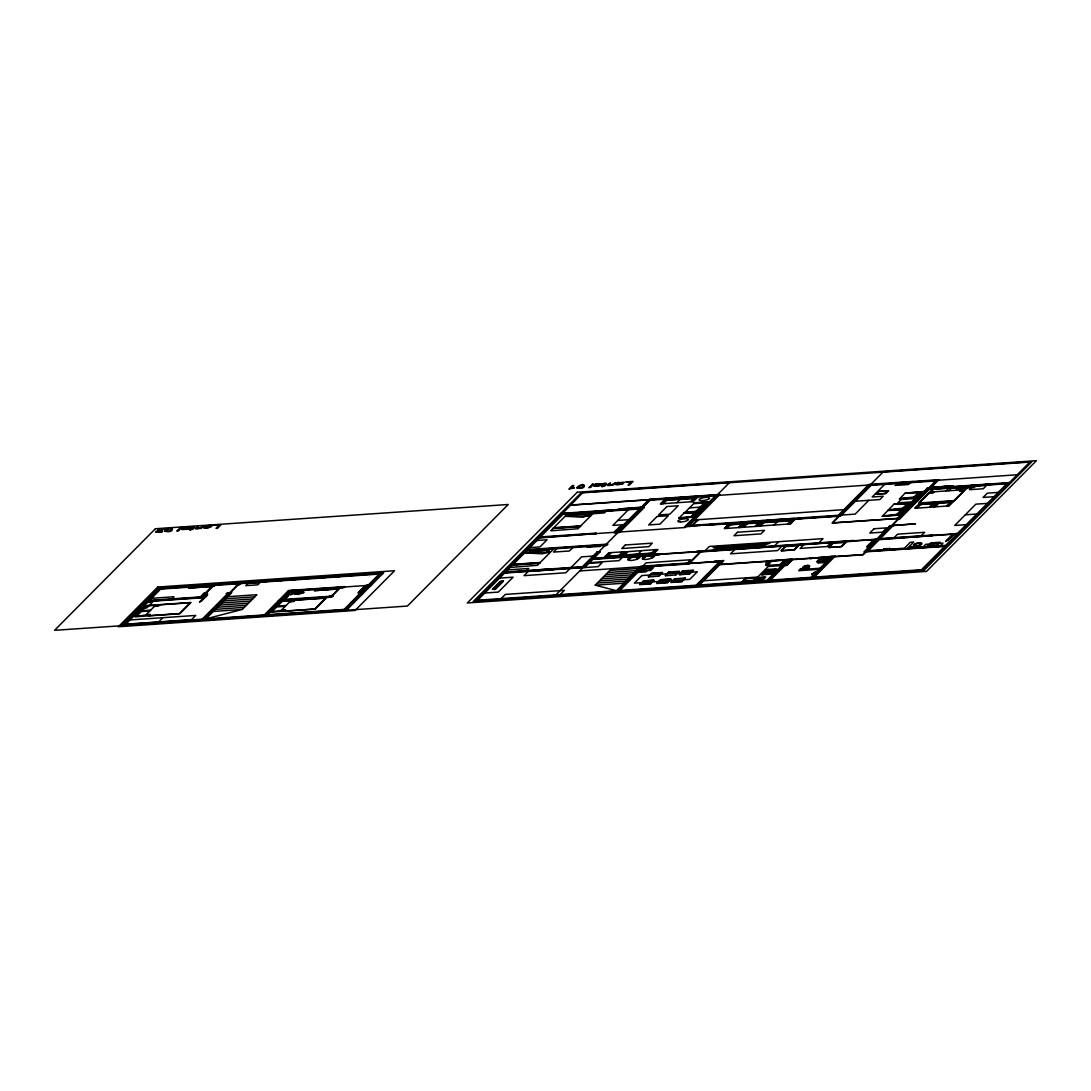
<?xml version="1.0" encoding="UTF-8"?>
<svg xmlns="http://www.w3.org/2000/svg" width="1091" height="1091" viewBox="0 0 1091 1091"><rect width="100%" height="100%" fill="white"/><g stroke="black" fill="none" stroke-linecap="round" stroke-linejoin="round"><path stroke-width="1.5" d="M769.1 563.665L769.646 561.033L767.3 561.21L766.728 565.193L767.996 561.115L769.946 560.938L769.4 563.338M157.09 531.699L158.59 530.908A20.961 5.428 -9.2 0 1 161.577 530.076M285.856 596.477L285.215 597.254M813.9 574.357L814.472 573.58M815.495 572.625L813.45 572.87L815.141 572.352L814.65 572.843M191.675 526.789L192.384 527.089M625.157 551.732L620.424 556.492M678.766 518.13L693.481 516.916L698.035 512.32L683.621 513.234L699.386 511.965L709.559 501.724L694.203 502.774M894.006 504.26L911.176 503.074L905.707 508.597L888.06 510.083L906.744 508.829M768.323 572.57L769.032 572.407M196.68 528.099L198.398 526.326L195.398 528.058A6.519 1.691 -9.2 0 0 195.18 528.317M608.723 484.745L610.442 482.972L607.401 484.745A6.519 1.691 -9.2 0 0 607.223 484.963M765.555 573.375L767.341 572.734M768.173 570.743L771.269 569.788M770.151 572.966L768.978 573.511L769.687 572.993M772.796 570.279L770.901 571.057M933.037 545.486L933.978 544.75M192.616 527.335L189.357 529.326L190.748 529.23L189.861 530.117L193.134 529.053L192.452 528.794L193.912 527.335M604.632 484.009L601.4 485.972L602.791 485.877L601.905 486.763L605.178 485.713L604.496 485.44L605.941 483.981M757.59 526.271L762.35 521.484L757.427 526.339L741.075 527.444L745.794 522.63M758.586 526.203L762.977 521.784L793.839 519.657L789.448 524.075M760.932 525.671L764.3 522.275M774.133 525.03L777.433 521.703M787.893 523.816L791.261 520.421M790.443 524.007L795.189 519.221M121.128 625.743L158.318 588.281L383.623 572.789L346.42 610.251M124.497 625.511L161.7 588.049M146.18 614.669L154.404 606.391L159.709 604.837L190.12 602.75L179.388 613.565L148.976 615.665L146.18 614.669L150.231 614.397L148.976 615.665M146.794 614.888L136.566 616.32L141.312 611.546L149.876 610.946M155.59 606.037L156.354 605.273L146.89 605.914L142.144 610.701L150.708 610.114M159.709 604.837L158.454 606.105L154.404 606.391M171.928 598.877L174.014 596.777L151.485 598.318M158.7 621.897L162.886 617.683M199.244 597.991L204.085 593.177L207.413 592.863L202.626 597.759L144.98 601.714M212.581 584.544L210.618 586.603L188.443 588.131L214.109 586.126L215.963 584.312M200.662 601.127L205.626 596.231M201.358 601.073L206.322 596.177M201.139 620.247L228.401 592.781M238.329 582.771L236.092 585.021L239.475 584.79L241.711 582.539M204.508 620.015L231.783 592.549L226.11 593.559L230.897 593.436M248.884 583.03L249.921 581.98M242.27 609.446L256.89 594.718L227.91 596.709L205.531 618.965L242.27 609.446L213.059 611.478M273.2 581.353L274.25 580.303M281.123 580.821L282.174 579.757M263.299 615.965L288.61 590.476L345.083 586.603L343.815 587.64L287.574 591.527M289.892 590.886L265.699 615.256L345.206 609.787L381.264 573.471L239.802 583.208L203.744 619.524L265.249 615.283L289.579 590.776L369.549 585.267M266.681 615.733L291.993 590.231M284.806 597.663L283.892 598.468M286.197 596.682L285.556 597.241A5.019 1.296 -9.2 0 1 286.906 597.159L287.178 596.886A5.019 1.296 -9.2 0 1 285.774 597.022M288.051 594.636L290.465 592.208M285.037 597.991L284.56 598.482L285.897 598.332M286.169 596.845L287.71 596.286M285.597 598.413L286.251 597.977L284.901 598.127M286.906 597.159L287.86 596.341L285.187 596.695M305.453 579.144L306.503 578.094M290.792 594.445L293.206 592.018M291.556 594.336L291.324 594.35M281.546 610.074L289.77 601.782L295.088 600.241L325.486 598.141L314.754 608.955L284.342 611.055L281.546 610.074L285.597 609.787L284.342 611.055M282.174 610.292L271.945 611.71L276.678 606.937L285.242 606.351M290.956 601.441L291.72 600.664L282.255 601.318L277.523 606.091L286.074 605.505M314.644 578.503L315.694 577.453M295.088 600.241L293.834 601.496L289.77 601.782M338.974 576.839L340.024 575.775M328.364 597.363L329.973 595.741L333.3 595.427L332.796 595.931M338.605 587.026L336.492 589.154L314.331 590.681L340.487 588.172M330.996 596.627L340.119 587.422M340.61 587.394L331.337 596.736L280.619 600.227M340.938 587.858L337.255 588.404M342.438 587.749L343.488 586.699M359.171 592.072L364.135 587.176M343.051 610.483L380.241 573.02M351.916 602.818L359.444 595.236M573.907 487.95L574.316 487.541A9.096 2.359 -9.2 0 0 571.043 488.25L573.771 485.495L572.38 485.59L568.888 489.123L569.775 489.054A7.364 1.909 -9.2 0 1 573.921 487.991M528.358 552.864L529.708 551.514M551.01 530.485L566.897 514.475M529.135 552.851L530.267 551.705M568.888 516.275L570.238 514.911M569.666 516.248L570.798 515.116M526.612 570.566L528.712 568.466L507.765 569.897M546.264 552.401L548.173 550.478M501.096 598.632L505.283 594.418L564.388 590.354L560.201 594.568M547.027 552.387L549.237 550.164M528.208 571.439L524.021 575.653L565.834 572.775L570.02 568.561M587.585 512.579L585.99 514.188L604.346 512.934L605.955 511.311M537.508 565.22L553.41 549.209M586.794 515.798L588.704 513.875M587.558 515.784L589.767 513.575M557.01 548.568L553.532 552.073L569.461 550.982L572.939 547.477M578.039 528.63L593.94 512.606M538.64 569.734L537.59 570.798L553.464 569.597M595.959 512.006L596.995 510.943M598.018 510.97L611.328 510.261M552.332 569.679L552.946 568.847M610.469 510.902L611.533 510.043M553.355 569.707L554.405 568.656L538.531 569.843M611.724 510.915L612.774 509.865M594.759 534.195L595.809 533.131L540.481 536.936L562.983 514.27L639.612 508.992M596.45 533.554L595.604 533.349M596.668 533.54L539.431 537.999L527.921 549.591L607.932 544.082L606.664 545.377L603.282 545.609M571.043 567.511L581.612 556.86L592.877 556.083M628.361 509.77L612.856 525.385L624.12 524.621M600.145 546.414L587.122 547.273M615.242 531.208L619.374 527.13M614.697 532.299L614.138 532.858L619.443 532.49L644.058 507.683L560.651 513.452M615.829 531.167L619.879 527.103M614.915 532.285L620.915 526.244L614.301 532.067L616.32 531.917M615.488 532.763L649.24 499.31L719.924 494.441L689.048 525.548L838.256 515.279L868.927 484.39L938.805 479.699L899.884 518.784L896.557 519.098L927.609 487.827L953.261 485.822L931.1 487.35M599.764 551.869L597.418 551.705L582.308 566.734L505.665 572.011L526.885 550.641L606.187 545.405M643.922 507.697L644.426 507.192L618.938 509.02L641.44 507.165M584.64 567.552L592.754 559.383L659.441 554.801L660.491 553.737L593.79 558.333L600.241 551.828L596.859 552.073M594.35 559.274L595.386 558.224M595.577 559.083L596.641 558.237M603.882 557.637L608.792 552.782L625.102 551.664M607.482 556.533L610.974 552.973L609.405 552.905M660.3 503.987L665.06 499.201M661.282 503.919L665.687 499.487L696.549 497.373L692.158 501.792M663.642 503.374L667.01 499.992M610.114 558.183L611.165 557.133M674.565 498.546L675.615 497.496M618.638 555.769L622.088 552.278L624.147 551.896M624.284 551.76L619.838 556.233L605.11 557.242L609.323 552.742M626.166 551.637L621.761 556.069L652.636 553.955L657.027 549.523L626.043 551.76M622.347 557.351L619.088 560.624L589.495 562.656M624.352 555.292L627.72 551.91M676.829 502.733L680.129 499.419M690.071 562.861L640.703 566.256L616.442 590.695L595.209 585.171L609.828 570.443L638.508 568.466M689.089 497.441L690.153 496.582M630.612 556.805C620.861 562.424 639.571 561.033 640.54 556.124M690.344 497.455L691.38 496.405M631.689 557.242L629.112 559.506M638.18 554.023L641.481 550.696M690.603 501.533L693.958 498.137M638.385 556.778L636.653 559.001M693.14 501.724L697.899 496.937M679.134 517.911L683.812 513.302M679.598 517.87L692.171 516.479M684.152 513.275L695.622 513.002M684.712 512.688L694.271 503.06M645.108 555.81C635.317 561.429 654.027 560.065 655.023 555.128M646.172 556.246L643.608 558.51M651.313 553.451L654.668 550.055M653.264 554.242L658.009 549.455M695.963 511.338L704.309 502.937M691.135 516.548L694.585 513.07M642.04 566.665L617.711 591.172L555.537 595.454M652.868 555.783L651.136 558.006M696.494 511.87L706.054 502.242M642.844 566.106L646.104 562.833L690.589 559.765L687.344 563.051M691.612 517.039L696.167 512.443M651.641 558.019L654.286 555.36L645.449 555.974L642.64 558.687M642.817 567.675L638.617 571.779M642.517 569.72L645.817 569.216M684.943 527.458L717.019 495.137L650.577 499.705L555.305 595.468L475.567 600.95L503.524 572.789L583.262 567.306M644.508 568.561L642.585 570.498L650.004 570.048M642.79 570.607L644.986 568.397L651.9 567.934M645.545 569.447L644.699 569.325M689.635 526.489L690.685 525.439M647.058 570.648L645.831 571.875L637.73 572.434M649.95 567.729L651.15 566.515M697.408 519.725L691.08 526.312L684.63 526.83L715.505 495.723L651.572 500.128M692.594 525.426L698.308 519.657M650.141 569.966L652.05 568.043M643.267 581.094L639.708 584.667L650.522 583.93L654.068 580.344M640.526 584.217L643.663 581.067M648.218 576.771L651.777 573.184L662.592 572.448L659.032 576.021M648.627 576.744L651.763 573.58M650.536 583.535L653.673 580.371M658.623 576.048L661.76 572.898M710.159 524.212L709.095 525.071L840.588 516.111L871.136 485.331L936.46 480.926M710.364 525.057L711.414 524.007M660.219 579.921L656.659 583.508L667.474 582.758L671.033 579.185M657.491 583.058L660.628 579.894M665.183 575.598L668.728 572.025L679.543 571.275L675.984 574.862M665.578 575.571L668.715 572.42M667.487 582.362L670.624 579.212M675.588 574.889L678.725 571.725M729.033 523.775L724.342 528.603L729.606 524.048L744.348 523.025L739.943 527.471L738.471 527.308L741.975 523.735M674.552 578.898L671.006 582.485L681.807 581.748L685.366 578.162M679.148 574.493L682.707 570.92L693.508 570.17L689.962 573.757M671.824 582.035L674.961 578.871M679.557 574.466L682.693 571.316M730.82 524.498L727.356 527.989L725.31 528.371M705.181 550.669L709.368 546.455L822.996 538.64L818.809 542.854M681.82 581.353L684.957 578.189M689.553 573.784L692.69 570.62M717.483 546.523L715.478 548.541L764.846 545.145L766.85 543.127M745.576 522.644L740.734 527.458L725.147 528.521M746.394 522.589L747.444 521.525M741.935 527.362L746.38 522.889L761.109 521.88L756.895 526.38M747.744 522.494L748.794 521.43M747.594 523.353L744.13 526.844L742.085 527.226M696.181 585.212L719.405 561.824L713.35 562.247L714.4 561.183L723.824 560.542L699.563 584.981M758.75 522.589L755.245 526.148L756.813 526.217M762.664 520.584L748.262 521.771M734.72 549.619L730.534 553.833L777.569 550.6L781.742 546.386M762.95 521.348L763.564 520.516M777.747 519.548L763.345 520.734M778.647 519.48L792.843 518.511M777.938 520.421L778.674 519.671M793.021 519.371L794.071 518.32M774.528 545.895L778.715 541.682M743.107 581.176L745.548 578.721M743.994 580.917L746.026 578.885M771.201 560.419L766.182 565.479L782.67 564.347M781.033 550.6L785.479 546.127M781.538 550.573L785.452 546.618M767.546 565.233L772.237 560.515M753.704 580.248L755.722 578.216M754.604 580.194L756.622 578.162L764.177 577.63M761.791 574.616L766.673 569.693M764.668 572.543L765.568 571.643M762.923 574.534L767.805 569.611M763.086 574.684L768.309 569.42M766.796 573.457L768.828 573.552M762.486 579.853L764.927 577.384M794.043 549.714L797.957 545.759M770.069 574.207L775.306 568.943M794.548 549.673L798.994 545.2M780.488 564.347L785.179 559.628M785.575 559.983L780.911 563.924M782.302 564.211L787.252 559.478M787.525 559.465L771.037 560.597M803.603 544.886L800.112 548.391L827.142 546.536L830.633 543.018M791.33 559.042L770.41 580.112L810.954 577.316L831.874 556.246M791.739 559.669L785.752 565.711L792.366 559.888L790.334 560.024M786.788 564.852L790.825 560.774M791.971 559.656L792.53 559.097L787.947 559.274L767.028 580.344L619.824 590.463L643.035 567.075L689.021 563.911L701.131 551.541L877.955 539.377L862.899 554.555L718.955 564.456L722.297 561.074L689.417 563.338M787.279 564.824L791.411 560.733L790.634 560.788M809.986 558.415L835.256 556.015L814.336 577.084L921.486 569.72L944.629 546.414L863.936 551.964L889.874 525.835L915.526 523.83L893.365 525.357L880.328 538.627L932.764 535.013L932.096 535.695M810.218 558.401L830.824 557.296M810.995 558.66L812.045 557.61M868.859 500.305L855.153 514.12L841.638 515.047M884.651 484.404L872.159 496.991L883.165 496.228L879.864 499.555L855.344 501.246M875.937 494.046L878.378 491.577M876.278 494.018L878.719 491.564M807.367 568.179L808.676 567.92L807.749 569.038M828.342 547.355L832.788 542.868M808.554 568.043L800.726 568.629L798.735 570.702L818.905 569.311M828.846 547.314L832.774 543.359M884.774 493.596L887.569 490.786M817.95 561.401L819.655 559.683M895.861 483.64L896.911 482.59M819.205 561.715L817.923 563.011L825.682 562.479M821.85 559.069L823.009 557.883M897.32 483.436L897.934 482.617M824.673 560.174L827.114 560.024M818.168 561.497L824.141 561.088L826.201 559.11L819.846 559.588M824.673 560.938L826.378 559.219M813.491 574.152L814.131 573.607A5.019 1.296 -9.2 0 1 812.781 573.689L811.827 574.493L813.163 574.343M826.446 559.901L824.81 560.078M813.027 574.48L813.518 573.989L811.936 574.002L812.781 573.689M814.882 573.17L815.632 572.489M829.91 557.978L826.037 561.892M841.352 546.455L845.266 542.5M841.857 546.427L846.302 541.941M851.035 541.613L852.071 540.563M911.449 481.676L897.716 482.822M852.739 541.163L696.044 552.278L697.094 551.228L853.68 540.468L853.012 541.15M911.626 482.549L912.676 481.499M888.483 509.783L894.129 503.974L912.785 502.651M882.592 515.948L887.938 510.438L905.135 509.265L899.666 514.775L882.019 516.261L900.593 515.02M899.816 498.601L905.162 493.091L922.359 491.905L916.89 497.428L899.229 498.887L917.817 497.673M883.001 515.92L898.084 514.256M888.469 510.411L902.23 510.083M889.042 509.742L904.125 508.079M894.511 504.219L908.271 503.906M900.225 498.573L915.308 496.91M905.694 493.064L919.454 492.737M902.884 508.161L907.03 503.987M896.843 514.338L900.989 510.165M914.067 496.991L918.213 492.818M897.429 514.925L902.898 509.415M903.471 508.747L908.939 503.237M914.64 497.578L920.122 492.068M872.732 541.054L867.768 545.95L868.709 545.882M868.463 545.895L873.427 541L872.486 541.068M874.627 539.663L876.919 538.872M874.9 539.65L866.622 546.973L873.482 540.059L875.923 539.881M936.528 480.367L878.228 539.09L591.936 558.783M936.978 480.34L928.823 488.563L1009.011 483.04L1030.204 461.698L883.328 471.803L832.651 522.862L898.875 518.307M919.508 502.787L928.918 493.309L934.237 491.768L960.816 489.941L963.612 490.923L954.202 500.414M915.758 508.174L931.209 507.179L936.133 502.324L919.59 503.469L914.844 508.256L920.163 503.728L934.905 502.719L930.691 507.233M921.377 504.192L916.808 507.997M934.237 491.768L932.982 493.037L928.918 493.309M894.102 537.672L897.593 534.167L924.623 532.299L921.131 535.817M884.406 548.882L883.628 549.441M884.037 549.564L884.746 548.855M885.387 548.746L884.446 549.373M885.21 549.128L883.955 548.909M885.619 549.168A5.019 1.296 -9.2 0 0 885.906 548.759L886.956 548.514L886.137 549.291M932.532 503.428L929.655 507.11M887.447 549.209L886.383 548.964M946.17 490.95L948.815 488.277L933.501 489.327L930.568 492.286L933.05 492.109M889.492 548.459L888.851 549.114L889.642 548.514M889.274 549.209L889.983 548.487M890.215 548.787L889.192 548.541M948.87 490.759L951.529 488.086L966.844 487.036L963.912 489.982L961.43 490.159M933.419 506.974L932.696 507.001L937.428 502.187L953.97 501.042L949.047 505.897L933.419 506.974L938.001 502.446L952.743 501.437L948.529 505.938M939.215 502.91L935.751 506.401L933.705 506.783M957.557 487.132L955.961 488.741L974.318 487.486L975.913 485.863M960.816 489.941L959.562 491.209L963.612 490.923M950.37 502.146L946.865 505.706L948.434 505.774M970.199 486.259L971.249 485.209M909.853 547.818L910.985 546.686L920.599 546.018L919.468 547.164M972.272 485.236L985.582 484.513M919.004 546.127L920.449 545.964M930.091 536.186L931.141 535.122M931.823 535.708L879.278 539.677L868.354 550.682L904.439 548.2L910.344 542.254L913.726 542.022L907.821 547.955L945.665 545.364L956.589 534.358L952.579 534.59L945.72 541.504L953.984 534.181M923.259 546.85L925.768 544.314L929.641 544.054M984.723 485.168L985.787 484.309M985.978 485.181L987.014 484.118M925.373 546.632L938.533 545.677M927.405 546.305L930.787 542.895L940.142 542.254L936.76 545.664M929.368 545.377L931.428 543.304M936.473 544.886L938.533 542.827M940.428 545.664L942.938 543.141L938.996 543.413M951.816 535.586L946.852 540.481L947.793 540.427M947.561 540.44L952.511 535.545L951.57 535.613M953.725 534.208L957.639 533.308L1006.829 483.736L929.518 489.054M954.966 534.467L956.016 533.417M772.237 570.429L770.846 570.729L771.61 570.484M931.959 545.582L932.887 544.873M768.105 572.802L768.896 572.775M932.6 544.791L933.951 544.586M645.845 569.393L644.549 569.625M567.02 514.379L593.763 512.32M526.489 550.982L528.139 550.56M577.848 528.753L551.2 530.785M537.372 565.329L510.738 567.388M823.5 560.174L826.351 559.888M188.688 527.73L186.834 528.467A7.037 1.827 -9.2 0 0 187.707 528.371L190.448 527.267L185.02 527.512M210.508 526.257C213.591 526.735 211.709 524.212 206.758 526.039M600.732 484.377L598.509 484.827A11.933 3.082 -9.2 0 0 596.095 485.14L596.245 484.99A3.764 0.968 -9.2 0 1 596.872 484.54M622.552 482.904L620.384 483.327A11.933 3.082 -9.2 0 0 617.956 483.64L618.12 483.49A3.764 0.968 -9.2 0 1 618.733 483.04L622.743 482.549M806.222 568.261L807.681 567.497A4.896 1.268 -9.2 0 0 808.022 565.397L807.231 565.452A4.896 1.268 -9.2 0 0 803.14 567.811L803.181 568.466M917.626 546.223L919.399 545.309A5.905 1.527 -9.2 0 0 919.795 542.773L918.84 542.827A5.905 1.527 -9.2 0 0 913.903 545.677L913.972 546.482M932.887 545.705L932.123 545.827M769.469 570.457L770.246 570.211M766.782 573.143L767.914 572.816M570.429 514.788L589.481 513.315M570.988 514.979L588.417 513.616M529.899 551.378L548.95 549.905M530.458 551.582L547.887 550.219M768.091 573.361L768.719 573.157M596.9 484.54L600.868 484.063M628.157 559.683L630.966 556.969L639.803 556.355L637.28 559.056M642.926 569.434L641.985 569.543L642.735 569.461M931.564 543.236L938.369 542.704M663.26 503.578L662.496 503.728M685.339 512.197L697.094 511.27M654.982 549.891L655.882 549.714M760.604 525.848L759.8 526.012M823.8 560.133L824.619 559.997M290.642 592.113L293.043 591.908M794.139 549.878L781.497 550.819M841.42 546.632L828.833 547.559M768.091 571.193L768.937 570.948M771.419 569.925L772.905 569.788M765.473 573.825L766.823 573.702M770.164 572.625L768.746 572.557L770.287 572.434M644.917 569.338L645.654 569.188M768.91 573.539L768.078 573.593M596.941 484.199L602.477 483.872L599.736 485.018A7.037 1.827 -9.2 0 1 598.959 485.113L598.373 485.168A15.192 3.928 -9.2 0 0 595.768 485.481M618.802 482.686L624.352 482.372L621.611 483.504A7.037 1.827 -9.2 0 1 620.82 483.599L620.234 483.668A15.192 3.928 -9.2 0 0 617.629 483.981M161.563 530.076L165.709 528.59L157.881 529.503L163.405 529.121A5.782 1.5 -9.2 0 1 162.068 529.53C142.376 534.985 175.01 530.349 157.172 531.862M766.987 572.693L768.5 572.434M770.901 570.743L770.001 571.179M210.495 526.694L209.567 526.858A7.037 1.827 -9.2 0 1 208.79 526.953M209.786 526.489L208.204 527.021A15.192 3.928 -9.2 0 0 205.585 527.321M293.029 592.631L296.056 592.154A5.905 1.527 -9.2 0 1 303.994 592.277L303.844 592.468A5.905 1.527 -9.2 0 1 294.352 593.872L291.897 593.777M770.546 569.993L772.783 569.993M935.942 545.064L929.341 545.418M186.834 528.467L186.329 528.521A15.192 3.928 -9.2 0 0 183.724 528.835M642.626 569.734L644.808 569.543M767.3 573.689L767.45 573.471M595.522 483.995L596.968 483.899M617.397 482.495L618.842 482.399M183.493 527.348L184.938 527.253M205.353 525.848L206.799 525.753M648.381 500.169L651.627 499.951L647.959 500.592M716.896 495.478L869.854 484.963L832.051 523.025L900.443 518.361M870.304 484.922L1017.235 474.762M934.632 480.736L938.042 480.354M936.542 480.845L937.619 480.763M665.046 500.128L695.922 498.001M666.656 500.346L693.617 498.492M661.405 503.797L692.267 501.683M693.903 503.087L708.086 502.105L698.526 511.734L684.33 512.702M705.441 502.856L694.353 503.606M934.046 487.418L949.947 486.122M879.114 491.373L888.688 490.705L885.906 493.527L876.332 494.182M879.019 491.468L887.46 490.895M927.105 488.332L1011.262 482.454M562.097 513.779L641.167 508.338L649.677 499.773L570.607 505.215L503.81 572.502L583.549 567.02M561.96 513.916L641.481 508.447L618.052 532.053L538.463 537.59M876.441 494.073L884.883 493.487M923.968 491.482L905.189 493.091M689.485 507.874L700.136 507.138M998.238 492.409L987.328 493.159L983.059 497.455L993.969 496.705M617.779 520.421L629.043 519.643M694.258 517.12L678.888 518.17M553.71 527.758L580.739 525.903M553.464 528.017L580.494 526.148M553.205 528.262L580.235 526.408M552.96 528.521L579.989 526.653M919.59 504.315L934.319 503.306M937.428 503.033L952.157 502.024M694.626 519.93L843.834 509.661M938.901 503.237L950.056 502.46M921.049 504.519L932.205 503.756M696.563 520.571L697.463 520.502M619.183 527.144L620.083 527.076M987.137 503.387L975.872 504.151L954.734 525.453L965.999 524.689M692.526 524.635L693.426 524.58M615.133 531.222L616.033 531.153M686.294 526.312L839.238 515.798L686.225 526.38M618.433 532.094L685.107 527.512M729.033 524.635L743.762 523.612M745.794 523.475L760.536 522.466M762.336 522.412L793.212 520.284M730.493 524.826L741.648 524.062M747.267 523.68L758.422 522.903M763.945 522.63L790.907 520.775M536.963 540.481L547.068 539.786L539.977 546.918L529.885 547.614M758.695 526.094L789.57 523.966M965.303 514.802L976.568 514.038M525.917 550.232L605.723 544.682M889.37 526.339L892.738 526.107M624.707 554.951L651.654 553.096M607.796 556.219L618.952 555.442M605.682 556.655L620.424 555.646M622.402 555.428L653.264 553.314M513.179 564.361L540.209 562.492M249.294 582.608L273.623 580.944M281.546 580.398L305.875 578.721M315.067 578.094L339.396 576.416M512.934 564.606L539.963 562.751M591.649 559.069L700.449 551.582L688.735 563.392L579.866 570.934M157.268 589.331L382.573 573.839M512.675 564.865L539.704 562.997M211.299 585.853L214.682 585.622M512.429 565.111L539.459 563.256M784.947 546.659L798.462 545.718M832.256 543.4L845.77 542.472M630.612 557.31L639.449 556.71M645.108 556.315L653.945 555.714M588.745 563.42L602.259 562.492L598.154 566.624L504.628 573.061L477.64 600.241L616.442 590.695M781.77 550.655L793.593 549.837M829.078 547.396L840.902 546.591M203.594 593.599L206.976 593.368M202.721 594.486L207.658 594.2L199.517 602.15L207.467 595.154L205.026 595.331M885.906 548.759L886.778 548.691A5.019 1.296 -9.2 0 0 886.219 549.128L883.642 549.237M887.515 549.141L890.447 548.759M205.381 596.245L206.458 596.177M371.731 584.749L366.712 585.117L358.039 593.095L364.899 586.181L370.695 585.812M146.017 600.664L203.676 596.695M290.288 591.963L293.943 591.704L290.97 594.704L287.315 594.95M642.34 567.784L638.426 571.725M317.645 590.381L333.519 589.126M363.889 587.203L364.98 587.122M499.623 578.094L513.138 577.166L498.328 592.086L484.813 593.013M642.735 568.22L653.673 567.47L650.768 570.388L639.844 571.139M147.38 602.464L152.563 602.109L146.876 607.837L141.694 608.192M225.782 598.823L254.803 596.818M607.742 572.543L636.421 570.579M200.526 601.141L201.603 601.059M830.115 558.019L826.351 561.81M828.819 558.633L819.082 559.315L816.504 561.906L826.242 561.238M223.669 600.923L252.703 598.932M605.655 574.657L634.321 572.68M285.447 596.832L287.519 596.695M359.048 592.086L360.125 592.018M285.01 597.268L286.551 597.172L284.601 597.677M283.578 598.318L285.842 598.168M221.541 603.037L250.616 601.032M603.555 576.757L632.235 574.793M651.354 573.607L662.169 572.87M668.319 572.448L679.12 571.698M682.284 571.343L693.099 570.593M329.55 596.15L332.932 595.918L331.732 597.132L278.369 600.8M279.405 599.736L332.782 596.068M786.584 564.865L787.484 564.811M781.674 565.588L768.159 566.515L757.7 577.057L703.75 580.767M358.093 595.331L361.462 595.1M219.427 605.15L248.516 603.146M601.468 578.871L630.148 576.894M281.328 600.991L326.373 597.882L315.217 609.119L270.173 612.228M357.466 595.959L358.816 595.863M679.734 574.534L689.198 573.88M648.681 576.934L658.268 576.157M665.646 575.762L675.234 574.984M679.611 574.657L689.076 574.016M217.3 607.251L246.43 605.246M599.382 580.971L628.048 579.007M215.186 609.364L244.343 607.346M769.973 571.057L768.214 570.988M597.295 583.071L625.961 581.108M800.658 569.407L807.108 568.97M799.785 569.652L819.955 568.261M644.154 580.835L653.604 580.18M661.105 579.662L670.57 579.021M675.315 578.775L684.903 577.998M644.017 580.957L653.482 580.303M660.982 579.798L670.433 579.144M595.209 585.171L623.875 583.221M351.179 602.287L352.543 602.191M350.552 602.914L353.934 602.682M640.131 584.244L650.932 583.508M657.082 583.085L667.897 582.335M671.415 582.062L682.23 581.326M813.791 572.516L816.123 572.516M130.034 619.947L195.739 615.433L191.552 619.647L125.847 624.161M815.086 573.157L813.136 573.675L814.677 573.566M746.899 578.625L764.382 577.425L761.941 579.88L744.457 581.08M812.222 574.302L814.5 574.152M756.349 578.435L763.891 577.916M756.268 578.503L763.823 577.985M755.995 578.789L763.618 578.203M755.708 579.062L763.332 578.475M755.422 579.362L763.045 578.775M755.149 579.648L762.759 579.062M762.459 579.362L754.917 579.88L762.391 579.43M743.585 581.339L761.6 580.098M122.165 624.693L347.47 609.201M552.469 548.882L553.232 548.909M826.146 560.174L823.555 560.365M621.57 483.845L622.866 483.818L616.074 484.786M599.695 485.359L600.991 485.318L594.145 486.272M209.527 527.198L210.822 527.171L204.058 528.153M187.666 528.712L188.961 528.671L182.142 529.626M766.768 573.852L765.65 573.661M565.015 516.37L590.872 515.702A5.823 1.5 -9.2 0 0 583.208 517.243L566.515 516.329M524.485 552.96L550.341 552.291A5.823 1.5 -9.2 0 0 542.677 553.833L525.985 552.932M604.428 483.736L603.718 483.436A3.218 0.832 -9.2 0 1 606.269 483.327M769.605 571.07L768.773 570.961M210.699 525.903L206.854 526.339A3.764 0.968 -9.2 0 0 206.117 526.844L205.926 526.994A11.933 3.082 -9.2 0 1 208.34 526.694M196.803 528.385L200.485 527.785A5.66 1.459 -9.2 0 0 200.88 527.458L203.649 525.971L201.126 528.508L200.076 528.289A3.123 0.805 -9.2 0 1 197.648 528.794A2.987 0.777 -9.2 0 1 195.207 528.726M617.533 484.445L617.492 484.431A2.659 0.682 -9.2 0 0 621.72 483.859M205.463 527.785L205.49 527.799A2.659 0.682 -9.2 0 0 209.69 527.212M183.588 529.285L183.629 529.299A2.659 0.682 -9.2 0 0 187.816 528.712M608.805 485.018L612.515 484.431A5.66 1.459 -9.2 0 0 612.924 484.104L615.692 482.617L613.169 485.154L612.106 484.936A3.123 0.805 -9.2 0 1 609.678 485.44A2.987 0.777 -9.2 0 1 607.251 485.372M188.838 527.417L184.87 527.894A3.764 0.968 -9.2 0 0 184.256 528.344L184.052 528.508A11.933 3.082 -9.2 0 1 186.466 528.194M595.577 485.904L595.659 485.945A2.659 0.682 -9.2 0 0 599.859 485.359M595.55 484.322A13.256 3.437 -9.2 0 1 595.318 484.595L594.336 485.618A6.355 1.65 -9.2 0 0 594.077 485.904M606.282 483.572A7.296 1.882 -9.2 0 1 605.914 483.981M617.424 482.822A13.256 3.437 -9.2 0 1 617.192 483.095L616.074 484.24A6.355 1.65 -9.2 0 0 615.938 484.39M812.509 573.961A5.019 1.296 -9.2 0 1 813.913 573.825M183.52 527.676A13.256 3.437 -9.2 0 1 183.288 527.949L182.197 529.067A6.355 1.65 -9.2 0 0 182.033 529.258M194.239 526.926A7.296 1.882 -9.2 0 1 193.871 527.335M191.702 526.844A3.218 0.832 -9.2 0 1 194.225 526.667M205.381 526.176A13.256 3.437 -9.2 0 1 205.149 526.448L204.099 527.526A6.355 1.65 -9.2 0 0 203.908 527.744M164.659 531.099C175.678 534.317 174.124 522.521 164.659 531.099M576.703 487.759C587.913 490.895 585.935 479.235 576.703 487.718M166.064 530.962L168.423 531.29L170.946 530.021A20.293 5.25 -9.2 0 0 171.519 529.421L170.101 528.549L166.882 529.912A20.92 5.414 -9.2 0 0 166.309 530.512L166.064 530.962M578.107 487.609L580.453 487.936L582.989 486.668A20.293 5.25 -9.2 0 0 583.549 486.068L582.144 485.195L578.912 486.559A20.92 5.414 -9.2 0 0 578.339 487.172L578.121 487.554M766.741 560.979L766.114 565.424L766.741 560.979M303.475 592.304L303.475 592.263A5.496 1.418 -9.2 0 0 295.77 592.44L294.638 593.586A5.496 1.418 -9.2 0 0 302.998 592.699L303.407 592.427M582.867 492.464L570.811 504.997L717.237 494.932L729.729 482.358L582.867 492.464M155.372 528.753L54.55 630.325L407.379 606.064L508.215 504.492L155.372 528.753M177.397 530.581L176.906 531.072L178.788 530.485L177.397 530.581M180.397 527.567L177.874 530.103L179.251 530.021L181.774 527.471L180.397 527.567M214 525.262L219.127 525.289L216.059 528.385L217.545 528.276L221.037 524.771L214 525.262M157.772 587.026L118.346 626.752L355.12 610.455L394.547 570.743L157.772 587.026M146.971 601.236L123.324 625.048L203.076 619.565L239.134 583.249L214.341 584.953L201.93 597.459L146.971 601.236M159.381 588.731L147.244 600.95L201.085 597.254L213.222 585.035L159.381 588.731M145.962 605.587L134.807 616.838L179.851 613.728L191.007 602.491L145.962 605.587M247.807 583.508L245.693 585.649L257.844 584.817L259.972 582.676L247.807 583.508M577.194 492.259L467.303 602.968L926.559 571.384L1036.45 460.675L577.194 492.259M581.012 492.941L473.208 601.536L923.818 570.538L1031.622 461.943L581.012 492.941M589.44 487.227L588.949 487.732L590.817 487.132L589.44 487.227M592.427 484.213L589.904 486.763L591.295 486.668L593.818 484.118L592.427 484.213M500.033 581.558L492.396 589.249L495.628 589.031L503.278 581.339L500.033 581.558M500.714 581.503L493.077 589.208L494.755 589.59L503.456 580.821L500.714 581.503M626.029 481.908L631.171 481.936L628.089 485.031L629.589 484.936L633.066 481.417L626.029 481.908M625.279 544.995L621.788 548.514L648.818 546.646L652.309 543.141L625.279 544.995M657.041 516.507L648.668 524.935L659.932 524.157L668.306 515.729L657.041 516.507M666.942 506.538L658.569 514.966L669.833 514.188L678.193 505.76L666.942 506.538M642.122 566.788L617.929 591.158L696.999 585.731L721.192 561.347L642.122 566.788M641.89 575.557L634.362 583.153L689.771 579.362L697.326 571.752L641.89 575.557M713.841 546.973L713.187 547.627L715.901 548.118L765.268 544.723L770.069 543.1L713.841 546.973M737.489 532.231L733.998 535.736L761.027 533.881L764.518 530.362L737.489 532.231M718.669 564.729L697.899 585.662L767.955 580.848L788.725 559.915L718.669 564.729M745.453 578.394L742.316 581.558L762.582 580.167L765.718 577.003L745.453 578.394M766.509 569.543L761.286 574.807L771.419 574.111L776.656 568.847L766.509 569.543M789.175 559.888L768.405 580.807L811.649 577.835L832.433 556.901L789.175 559.888M896.679 483.872L895.111 485.44L908.489 484.527L910.058 482.945L896.679 483.872M833.333 556.846L812.55 577.78L922.481 570.211L946.538 545.977L866.336 551.5L863.063 554.801L833.333 556.846M901.152 499.487L897.784 502.883L911.558 501.928L914.94 498.532L901.152 499.487M874.068 528.74L869.786 533.049L882.483 532.176L886.751 527.867L874.068 528.74M878.405 539.349L866.554 551.282L946.743 545.773L958.594 533.826L878.405 539.349M928.605 488.768L878.678 539.063L958.88 533.554L1008.807 483.258L928.605 488.768M932.573 489L918.622 503.046L954.666 500.578L968.617 486.518L932.573 489M972.872 486.3L969.49 489.709L983.277 488.754L986.646 485.359L972.872 486.3M918.527 543.018L918.377 543.045A5.496 1.418 -9.2 0 0 914.817 545.623L918.472 545.364A5.496 1.418 -9.2 0 0 919.877 542.936L918.527 543.018M806.972 565.602L806.849 565.615A4.555 1.173 -9.2 0 0 803.89 567.756L806.931 567.552A4.555 1.173 -9.2 0 0 808.09 565.533L806.972 565.602M680.375 522.003A5.36 1.391 -9.2 0 0 688.38 519.602A5.36 1.391 -9.2 0 0 680.511 519.548A5.36 1.391 -9.2 0 0 680.375 522.003M701.636 500.592A5.36 1.391 -9.2 0 0 709.627 498.192A5.36 1.391 -9.2 0 0 701.758 498.137A5.36 1.391 -9.2 0 0 701.636 500.592"/></g></svg>
